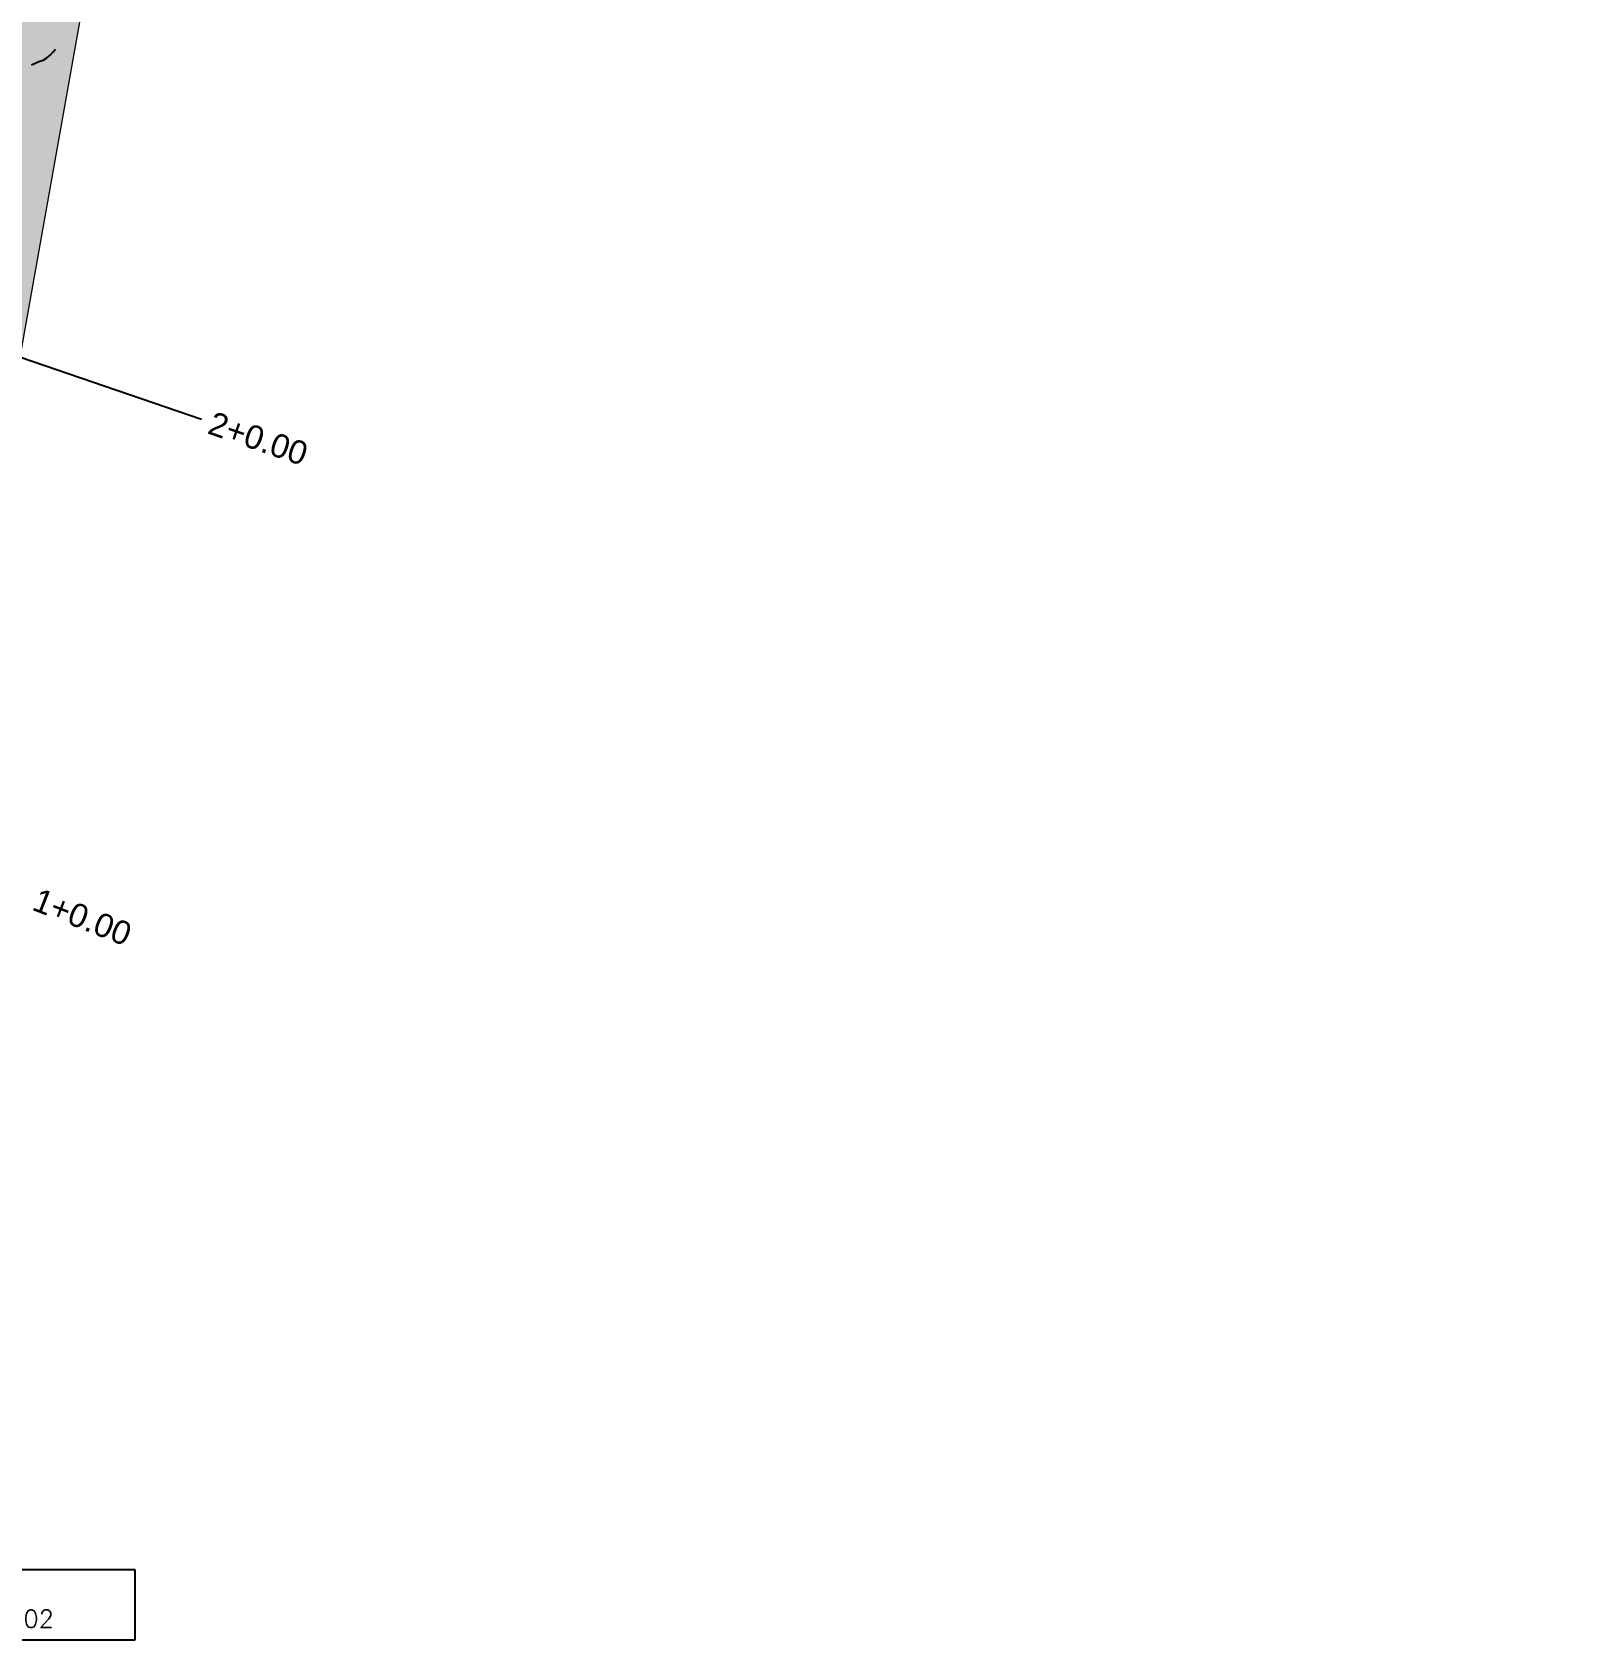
# Model space of a CAD drawing. Header units: millimetres. Extents: x 340454 to 342791, y 6993867 to 6995092.
# Drawn here: x 342055.2 to 342120.3, y 6994342 to 6994410.2 of the extents above; entities that cross this region are included whole.
import ezdxf

# ---------------------------------------------------------------- set-up
doc = ezdxf.new("R2010")
doc.units = ezdxf.units.MM
doc.header["$LTSCALE"] = 10
doc.linetypes.add('DASHDOT', pattern=[25.4, 12.7, -6.35, 0, -6.35])
for name, color, linetype in [('_1 TXT_Elementos', 2, 'Continuous'), ('F-HZ-SECAO-TXT', 7, 'Continuous'), ('T-HM-CURVA_INTERMEDIARIA', 45, 'Continuous'), ('U-SC-SECAO_TIPO', 251, 'Continuous'), ('URB-Quadras', 3, 'Continuous')]:
    doc.layers.add(name, color=color, linetype=linetype)
doc.styles.add('ARIAL', font='arial.ttf', dxfattribs={"height": 2})
doc.styles.add('Padrao', font='romans.shx', dxfattribs={"height": 1.5})

msp = doc.modelspace()

# ---------------------------------------------------------------- hatches: boundary and pattern name
at = {"lineweight": 20, "true_color": 0xfeeab9, "transparency": 33554518}
msp.add_hatch(color=254, dxfattribs=at).paths.add_polyline_path([(342119.159, 6994595.596), (342116.405, 6994600.719), (342115.526, 6994606.747), (342114.078, 6994622.168), (342111.537, 6994629.785), (342111.937, 6994638.612), (342110.22, 6994640.731), (342109.395, 6994645.913), (342105.489, 6994649.745), (342102.922, 6994655.377), (342098.078, 6994662.845), (342096.429, 6994677.718), (342097.194, 6994681.316), (342096.663, 6994685.441), (342098.361, 6994694.551), (342074.759, 6994718.153), (342070.902, 6994715.191, 0.018566), (342058.078, 6994636.195, 0.019313), (342051.792, 6994564.842, -0.000141), (342050.049, 6994525.137, -0.0035), (342048.827, 6994509.216, -0.002554), (342047.698, 6994496.488, -0.003076), (342046.981, 6994490.915), (342046.899, 6994471.038, -0.058975), (342015.5, 6994367.645), (342048.507, 6994361.761), (342062.35, 6994439.415), (342094.824, 6994434.95)])

# ---------------------------------------------------------------- linework, layer by layer
at = {"layer": 'T-HM-CURVA_INTERMEDIARIA', "color": 45, "linetype": 'Continuous', "lineweight": -3, "elevation": 702, "flags": 128}
msp.add_lwpolyline([(342055.186, 6994408.847), (342055.497, 6994408.987), (342055.673, 6994409.054), (342055.836, 6994409.139), (342055.971, 6994409.258), (342056.097, 6994409.398), (342056.197, 6994409.51)], dxfattribs=at)
at = {"layer": 'U-SC-SECAO_TIPO', "color": 251, "linetype": 'DASHDOT', "lineweight": -3}
msp.add_lwpolyline([(342015.099, 6994410.038), (342029.287, 6994405.171), (342062.394, 6994393.816)], dxfattribs=at)
at = {"layer": 'URB-Quadras', "color": 0, "lineweight": 0}
msp.add_lwpolyline([(342069.399, 6994708.813, 0.045635), (342051.126, 6994542.93, -0.025997), (342047.382, 6994495.357, -0.074236), (342047.446, 6994494.929, -0.140946), (342047.222, 6994494.149, -0.001427), (342046.866, 6994491.552), (342046.896, 6994472.792, -0.055302), (342017.79, 6994375.104), (342015.495, 6994367.637), (342048.506, 6994361.753), (342062.35, 6994439.415), (342094.824, 6994434.95), (342120.326, 6994603.299)], format="xyb", dxfattribs=at)

# ---------------------------------------------------------------- texts
at = {"layer": '_1 TXT_Elementos', "color": 1, "linetype": 'Continuous', "lineweight": -3, "insert": (342032.597, 6994343.525), "char_height": 0.75, "width": 26.87321, "attachment_point": 4, "style": 'Padrao', "bg_fill": 3, "box_fill_scale": 1.5, "bg_fill_color": 256, "bg_fill_true_color": 13158600, "bg_fill_transparency": 0}
msp.add_mtext('{\\C1;ESTACA:0+00,000\\PEQUIPAMENTOS PÚBLICOS E COMUNITÁRIOS 02}', dxfattribs=at)
at = {"layer": 'F-HZ-SECAO-TXT', "color": 7, "linetype": 'Continuous', "lineweight": -3, "char_height": 1, "attachment_point": 4, "style": 'ARIAL'}
for s, insert, rotation in [('2+0.00', (342062.749, 6994393.694), 341.06806), ('1+0.00', (342055.325, 6994373.486), 338.5888)]:
    msp.add_mtext(s, dxfattribs=dict(at, insert=insert, rotation=rotation))

# ---------------------------------------------------------------- next in the draw order: linework, layer by layer
at = {"layer": '_1 TXT_Elementos', "color": 1, "linetype": 'Continuous', "lineweight": -3}
for p, q in [((342059.579, 6994345.007), (342032.222, 6994345.007)), ((342059.579, 6994342.043), (342059.579, 6994345.007)), ((342032.222, 6994342.043), (342059.579, 6994342.043))]:
    msp.add_line(p, q, dxfattribs=at)

doc.saveas('drawing.dxf')
